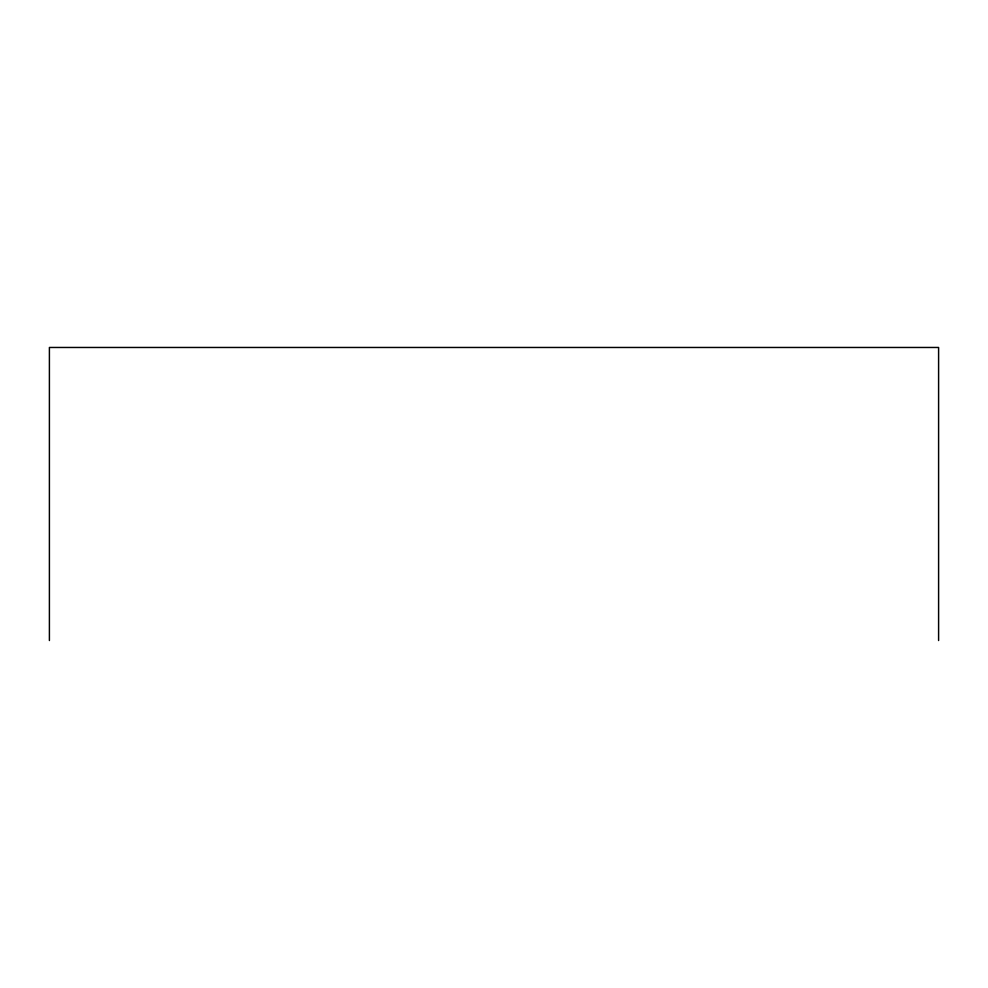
<?xml version="1.0" encoding="UTF-8"?>
<svg xmlns="http://www.w3.org/2000/svg" width="988" height="988" viewBox="0 0 988 988"><rect width="100%" height="100%" fill="white"/><g stroke="black" fill="none" stroke-linecap="round" stroke-linejoin="round"><path stroke-width="1.48" d="M938.6 640.533L938.6 347.467L49.4 347.467L49.4 640.533"/></g></svg>
